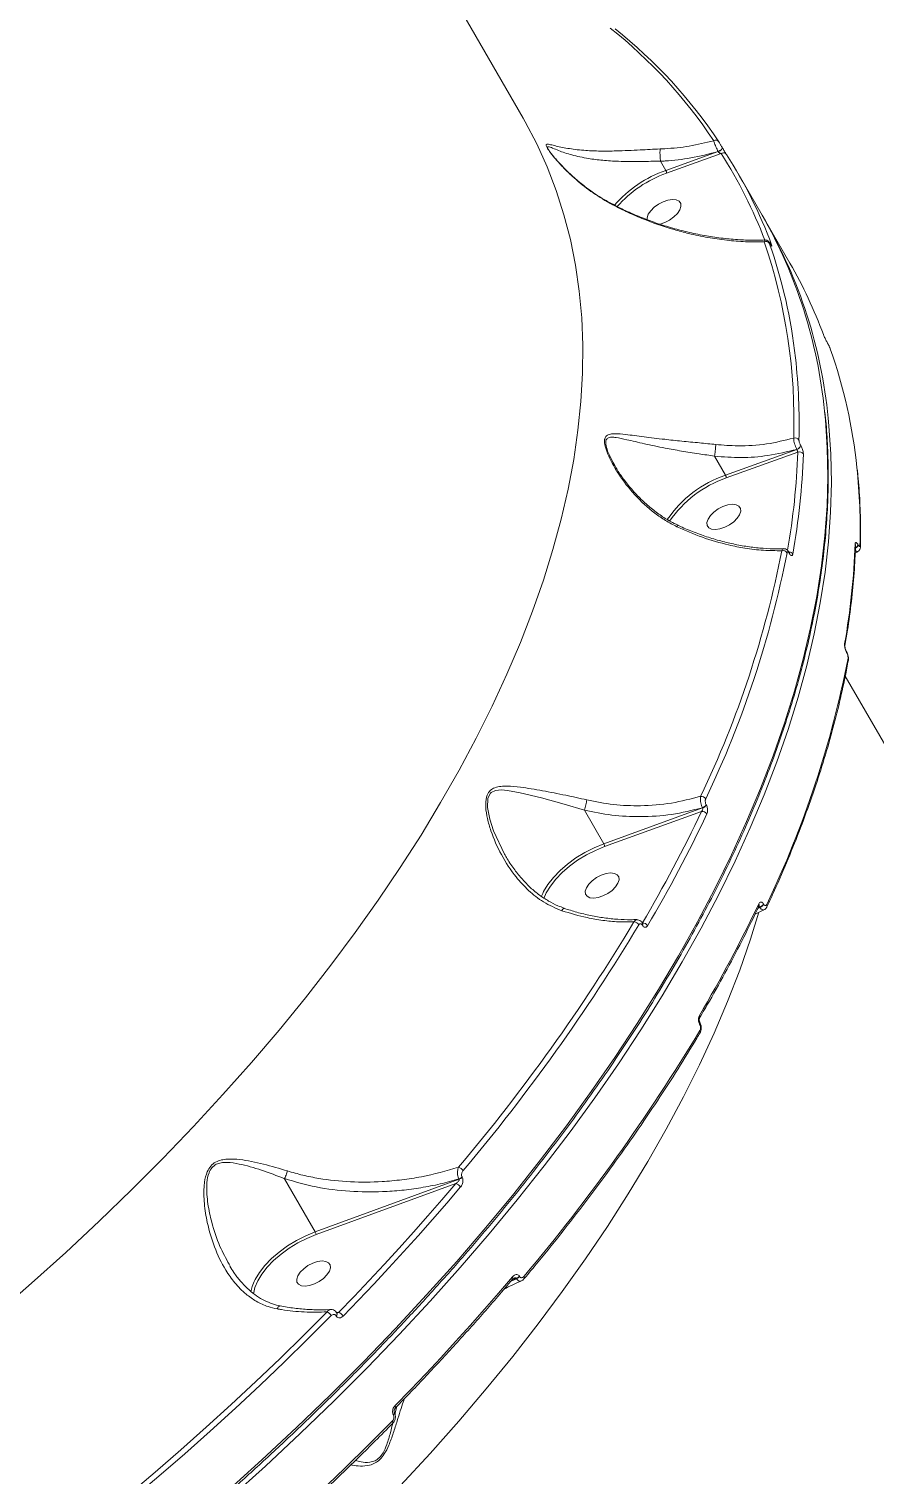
# Model space of a CAD drawing. Header units: millimetres. Extents: x 10684 to 26054, y -4768 to 6894.
# Drawn here: x 17601.4 to 17804.3, y -2260.4 to -1913.6 of the extents above; entities that cross this region are included whole.
import ezdxf

# ---------------------------------------------------------------- set-up
doc = ezdxf.new("R2010")
doc.units = ezdxf.units.MM
doc.layers.add('DIKOM_ОБЪЕКТ', color=7, linetype='Continuous')

msp = doc.modelspace()

# ---------------------------------------------------------------- linework, layer by layer
at = {"layer": 'DIKOM_ОБЪЕКТ', "color": 7, "linetype": 'Continuous', "lineweight": 15}
for p, q in [((17719.872, -1935.035), (17588.808, -1708.048)), ((17752.798, -1945.351), (17752.8, -1945.357)), ((17752.8, -1945.357), (17754.066, -1947.551)), ((17766.653, -1943.063), (17754.066, -1947.551)), ((17754.26, -1948.215), (17767.365, -1943.542)), ((17766.639, -1943.039), (17766.653, -1943.063)), ((17767.552, -1941.951), (17767.544, -1941.939)), ((17767.566, -1941.975), (17767.552, -1941.951)), ((17767.566, -1941.975), (17767.558, -1941.963)), ((17777.19, -1958.308), (17771.404, -1948.287)), ((17783.834, -1969.814), (17778.047, -1959.793)), ((17779.12, -1965.173), (17779.076, -1965.097)), ((17779.076, -1965.097), (17779.096, -1965.139)), ((17779.096, -1965.139), (17779.14, -1965.216)), ((17779.12, -1965.173), (17779.14, -1965.216)), ((17792.88, -1989.004), (17792.836, -1988.927)), ((17792.836, -1988.927), (17792.856, -1988.97)), ((17792.856, -1988.97), (17792.9, -1989.047)), ((17792.88, -1989.004), (17792.9, -1989.047)), ((17785.497, -2014.491), (17768.399, -2020.638)), ((17785.474, -2014.45), (17785.497, -2014.491)), ((17786.444, -2013.563), (17786.42, -2013.522)), ((17765.778, -2016.099), (17768.399, -2020.638)), ((17768.593, -2021.301), (17785.728, -2015.141)), ((17799.586, -2037.446), (17799.585, -2037.449)), ((17800.183, -2037.358), (17800.159, -2037.317)), ((17783.675, -2039.175), (17783.641, -2039.116)), ((17783.672, -2039.336), (17783.706, -2039.395)), ((17799.485, -2039.314), (17800.092, -2039.028)), ((17797.425, -2062.988), (17797.391, -2062.929)), ((17797.422, -2063.149), (17797.456, -2063.208)), ((17928.18, -2295.798), (17797.116, -2068.811)), ((17734.553, -2100.95), (17739.22, -2109.032)), ((17762.902, -2100.449), (17739.22, -2109.032)), ((17739.415, -2109.696), (17762.668, -2101.268)), ((17762.868, -2100.39), (17762.902, -2100.449)), ((17763.79, -2099.728), (17763.756, -2099.668)), ((17724.568, -2120.971), (17724.242, -2121.743)), ((17775.472, -2125.921), (17777.61, -2124.886)), ((17776.652, -2124.262), (17776.157, -2124.524)), ((17776.249, -2124.337), (17776.617, -2124.203)), ((17776.617, -2124.203), (17776.652, -2124.262)), ((17777.54, -2123.541), (17777.506, -2123.482)), ((17748.459, -2128.523), (17748.482, -2128.564)), ((17748.535, -2128.132), (17748.512, -2128.091)), ((17762.198, -2152.318), (17762.222, -2152.358)), ((17762.275, -2151.927), (17762.251, -2151.886)), ((17662.695, -2189.334), (17670.05, -2202.073)), ((17704.531, -2189.488), (17670.05, -2202.073)), ((17670.246, -2202.736), (17703.741, -2190.511)), ((17704.487, -2189.411), (17704.531, -2189.488)), ((17705.276, -2188.98), (17705.232, -2188.903)), ((17649.633, -2210.295), (17649.399, -2209.841)), ((17718.291, -2213.318), (17716.875, -2213.998)), ((17717.192, -2213.627), (17718.246, -2213.242)), ((17718.246, -2213.242), (17718.291, -2213.318)), ((17719.036, -2212.811), (17718.992, -2212.734)), ((17655.24, -2216.952), (17655.367, -2216.232)), ((17675.031, -2222.2), (17675.045, -2222.224)), ((17675.648, -2221.392), (17675.165, -2221.446)), ((17675.273, -2221.569), (17675.259, -2221.545)), ((17688.761, -2245.978), (17688.775, -2246.003)), ((17689.003, -2245.348), (17688.989, -2245.323)), ((17689.608, -2243.961), (17689.155, -2245.784))]:
    msp.add_line(p, q, dxfattribs=at)
at = {"layer": 'DIKOM_ОБЪЕКТ', "color": 7, "linetype": 'Continuous', "lineweight": 15, "flags": 128}
for points in [[(17719.872, -1935.035), (17720.373, -1935.913), (17723.168, -1941.227), (17725.651, -1946.714), (17727.822, -1952.367), (17729.677, -1958.182), (17731.215, -1964.153), (17732.435, -1970.275), (17733.336, -1976.542), (17733.916, -1982.948), (17734.176, -1989.486), (17734.114, -1996.152), (17733.731, -2002.939), (17733.028, -2009.84), (17732.005, -2016.85), (17730.662, -2023.961), (17729.002, -2031.167), (17727.025, -2038.461), (17724.735, -2045.837), (17722.131, -2053.287), (17719.218, -2060.806), (17715.998, -2068.384), (17712.474, -2076.017), (17708.649, -2083.696), (17704.526, -2091.414), (17700.11, -2099.165), (17695.404, -2106.94), (17690.414, -2114.734), (17685.143, -2122.538), (17679.597, -2130.345), (17673.78, -2138.148), (17667.699, -2145.94), (17661.358, -2153.713), (17654.764, -2161.461), (17647.923, -2169.176), (17640.841, -2176.85), (17633.525, -2184.478), (17625.981, -2192.051), (17618.217, -2199.562), (17610.239, -2207.006), (17602.056, -2214.373), (17593.675, -2221.659)], [(17766.639, -1943.039), (17766.857, -1942.944), (17767.065, -1942.821), (17767.251, -1942.676), (17767.404, -1942.518), (17767.515, -1942.356), (17767.577, -1942.199), (17767.587, -1942.057), (17767.552, -1941.951)], [(17766.653, -1943.063), (17766.871, -1942.969), (17767.079, -1942.845), (17767.265, -1942.7), (17767.418, -1942.542), (17767.529, -1942.38), (17767.591, -1942.224), (17767.601, -1942.082), (17767.566, -1941.975)], [(17749.616, -1959.379), (17749.615, -1958.903), (17749.884, -1958.088), (17750.459, -1957.23), (17751.294, -1956.399), (17752.321, -1955.662), (17753.457, -1955.079), (17754.609, -1954.697)], [(17754.609, -1954.697), (17755.685, -1954.547), (17756.597, -1954.641), (17757.271, -1954.971), (17757.653, -1955.511), (17757.712, -1956.218), (17757.443, -1957.033), (17756.868, -1957.89), (17756.033, -1958.721), (17755.006, -1959.458), (17753.871, -1960.041), (17752.719, -1960.424), (17752.595, -1960.452)], [(17792.14, -2005.258), (17792.347, -2007.343), (17792.799, -2014.109), (17792.932, -2021.005), (17792.745, -2028.025), (17792.239, -2035.164), (17791.414, -2042.414), (17790.27, -2049.771), (17788.809, -2057.227), (17787.032, -2064.777), (17784.941, -2072.414), (17782.536, -2080.132), (17779.821, -2087.925), (17776.797, -2095.785), (17773.467, -2103.706), (17769.834, -2111.681), (17765.901, -2119.704), (17761.67, -2127.768), (17757.147, -2135.867), (17752.334, -2143.993), (17747.236, -2152.139), (17741.856, -2160.298), (17736.2, -2168.465), (17730.273, -2176.631), (17724.078, -2184.791), (17717.622, -2192.936), (17710.91, -2201.061), (17703.947, -2209.158), (17696.739, -2217.221), (17689.293, -2225.243), (17681.614, -2233.217), (17673.71, -2241.136), (17665.587, -2248.993), (17657.251, -2256.783), (17648.71, -2264.498)], [(17649.567, -2265.983), (17658.108, -2258.268), (17666.444, -2250.478), (17674.567, -2242.62), (17682.472, -2234.701), (17690.15, -2226.727), (17697.596, -2218.706), (17704.804, -2210.643), (17711.767, -2202.546), (17718.479, -2194.421), (17724.935, -2186.275), (17731.13, -2178.116), (17737.058, -2169.949), (17742.714, -2161.783), (17748.093, -2153.623), (17753.191, -2145.477), (17758.004, -2137.351), (17762.528, -2129.253), (17766.758, -2121.189), (17770.691, -2113.166), (17774.324, -2105.19), (17777.654, -2097.269), (17780.678, -2089.409), (17783.393, -2081.617), (17785.798, -2073.899), (17787.889, -2066.262), (17789.667, -2058.712), (17791.127, -2051.255), (17792.271, -2043.899), (17793.096, -2036.648), (17793.602, -2029.51), (17793.789, -2022.49), (17793.656, -2015.594), (17793.204, -2008.827), (17793.018, -2006.939)], [(17768.941, -2027.784), (17770.017, -2027.634), (17770.929, -2027.728), (17771.603, -2028.058), (17771.985, -2028.598), (17772.045, -2029.304), (17771.775, -2030.119), (17771.2, -2030.977), (17770.365, -2031.808), (17769.339, -2032.545), (17768.203, -2033.128), (17767.051, -2033.511), (17765.975, -2033.661), (17765.063, -2033.567), (17764.388, -2033.236), (17764.006, -2032.696), (17763.947, -2031.99), (17764.216, -2031.175), (17764.792, -2030.317), (17765.626, -2029.486), (17766.653, -2028.749), (17767.789, -2028.166), (17768.941, -2027.784)], [(17715.425, -2111.522), (17712.794, -2105.908), (17711.888, -2103.129), (17711.355, -2100.319), (17711.429, -2098.156), (17711.547, -2097.752), (17712.05, -2096.909), (17712.248, -2096.725), (17713.275, -2096.238), (17714.672, -2096.099), (17716.164, -2096.223), (17719.165, -2096.782), (17724.253, -2098.047), (17729.73, -2099.56), (17734.552, -2100.948), (17734.553, -2100.948), (17734.553, -2100.948)], [(17739.22, -2109.032), (17736.942, -2109.971), (17734.703, -2111.113), (17732.554, -2112.431), (17730.548, -2113.896), (17728.729, -2115.472), (17727.142, -2117.123), (17725.822, -2118.81), (17724.802, -2120.494), (17724.568, -2120.971)], [(17724.854, -2122.125), (17725.434, -2120.81), (17726.424, -2119.177), (17727.703, -2117.541), (17729.243, -2115.94), (17731.006, -2114.412), (17732.952, -2112.992), (17735.034, -2111.713), (17737.206, -2110.606), (17739.415, -2109.696)], [(17739.762, -2116.178), (17740.838, -2116.028), (17741.75, -2116.122), (17742.425, -2116.453), (17742.807, -2116.993), (17742.866, -2117.699), (17742.597, -2118.514), (17742.021, -2119.372), (17741.187, -2120.203), (17740.16, -2120.94), (17739.024, -2121.523), (17737.872, -2121.905), (17736.796, -2122.055), (17735.884, -2121.961), (17735.21, -2121.631), (17734.828, -2121.091), (17734.769, -2120.385), (17735.038, -2119.569), (17735.613, -2118.712), (17736.448, -2117.881), (17737.475, -2117.144), (17738.61, -2116.561), (17739.762, -2116.178)], [(17690.517, -2262.884), (17697.599, -2255.21), (17704.441, -2247.495), (17711.035, -2239.747), (17717.375, -2231.974), (17723.457, -2224.182), (17729.273, -2216.379), (17734.82, -2208.571), (17740.091, -2200.767), (17745.081, -2192.974), (17749.787, -2185.198), (17754.203, -2177.448), (17758.325, -2169.729), (17762.15, -2162.05), (17765.675, -2154.418), (17768.895, -2146.839), (17771.808, -2139.321), (17774.411, -2131.871), (17776.416, -2125.47)], [(17703.741, -2190.511), (17700.425, -2194.401), (17697.051, -2198.285), (17693.622, -2202.16), (17690.136, -2206.027), (17686.595, -2209.884), (17682.999, -2213.731), (17679.35, -2217.568), (17675.648, -2221.392)], [(17676.717, -2222.287), (17680.428, -2218.453), (17684.086, -2214.608), (17687.69, -2210.751), (17691.24, -2206.885), (17694.734, -2203.009), (17698.172, -2199.124), (17701.553, -2195.232), (17704.877, -2191.332)], [(17655.367, -2216.232), (17655.588, -2215.441), (17656.265, -2213.849), (17657.255, -2212.216), (17658.534, -2210.58), (17660.074, -2208.979), (17661.837, -2207.451), (17663.783, -2206.031), (17665.866, -2204.753), (17668.037, -2203.645), (17670.246, -2202.736)], [(17670.05, -2202.073), (17667.772, -2203.011), (17665.532, -2204.153), (17663.384, -2205.472), (17661.378, -2206.936), (17659.559, -2208.512), (17657.972, -2210.163), (17656.652, -2211.85), (17655.632, -2213.534), (17655.397, -2214.012)], [(17670.592, -2209.219), (17671.668, -2209.068), (17672.58, -2209.162), (17673.254, -2209.493), (17673.637, -2210.033), (17673.696, -2210.739), (17673.427, -2211.554), (17672.851, -2212.412), (17672.017, -2213.243), (17670.99, -2213.98), (17669.854, -2214.563), (17668.702, -2214.946), (17667.626, -2215.096), (17666.714, -2215.002), (17666.04, -2214.671), (17665.657, -2214.131), (17665.599, -2213.425), (17665.867, -2212.61), (17666.443, -2211.752), (17667.277, -2210.921), (17668.304, -2210.184), (17669.44, -2209.601), (17670.592, -2209.219)], [(17655.397, -2214.012), (17654.934, -2215.176), (17654.617, -2216.446)], [(17717.307, -2212.859), (17713.983, -2216.758), (17710.601, -2220.651), (17707.163, -2224.536), (17703.669, -2228.412), (17700.12, -2232.279), (17696.516, -2236.135), (17692.858, -2239.98), (17689.147, -2243.814)], [(17672.866, -2221.272), (17667.293, -2226.863), (17661.61, -2232.424), (17655.819, -2237.953), (17649.923, -2243.447), (17643.924, -2248.904), (17637.825, -2254.321), (17631.629, -2259.698), (17625.337, -2265.03)], [(17626.249, -2266.012), (17632.555, -2260.668), (17638.765, -2255.28), (17644.878, -2249.85), (17650.89, -2244.381), (17656.799, -2238.875), (17662.603, -2233.334), (17668.298, -2227.761), (17673.884, -2222.157)], [(17688.508, -2247.485), (17682.824, -2253.186), (17677.026, -2258.856), (17671.116, -2264.492), (17665.097, -2270.093), (17658.971, -2275.654), (17652.742, -2281.175), (17646.412, -2286.652), (17639.983, -2292.084)], [(17688.584, -2248.03), (17688.594, -2248.019), (17688.63, -2247.948), (17688.639, -2247.856), (17688.621, -2247.745), (17688.577, -2247.62), (17688.508, -2247.485)]]:
    msp.add_lwpolyline(points, dxfattribs=at)
at = {"layer": 'DIKOM_ОБЪЕКТ', "color": 7, "linetype": 'Continuous', "lineweight": 15}
for centre, radius, start, end in [((17667.462, -2005.697), 117.831, 33.6318, 51.5366), ((17668.473, -2006.101), 118.084, 33.63141, 51.53741), ((17766.042, -1941.211), 0.907, 34.22363, 121.36562), ((17767.894, -1944.299), 0.923, 34.65846, 124.96153), ((17673.254, -2003.962), 111.837, 20.76048, 32.70075), ((17674.273, -2004.363), 112.155, 20.31794, 32.69952), ((17763.779, -1975.091), 29.203, 109.42565, 138.95558), ((17764.03, -1975.447), 28.932, 109.73807, 138.34569), ((17674.437, -2016.882), 118.275, 5.63983, 29.685), ((17675.671, -2018.262), 117.892, 5.51118, 30.14812), ((17778.088, -1965.565), 0.979, 34.52764, 116.91147), ((17654.24, -2007.364), 130.574, 358.06412, 19.07467), ((17662.631, -2005.99), 123.274, 6.27404, 19.41638), ((17778.748, -1965.84), 0.817, 30.87565, 68.03556), ((17686.332, -2026.057), 112.56, 20.33196, 29.97833), ((17676.642, -2031.47), 123.903, 5.84857, 19.3886), ((17642.859, -2008.436), 143.195, 358.49493, 6.38217), ((17785.095, -2012.816), 1.1, 34.22297, 108.86502), ((17785.131, -2013.154), 1.341, 284.79774, 344.07307), ((17785.156, -2013.196), 1.339, 284.77535, 344.10252), ((17613.286, -2008.989), 172.552, 350.10817, 357.95671), ((17614.026, -2009.364), 173.144, 349.95969, 357.95441), ((17786.144, -2016.17), 1.11, 34.36984, 112.00788), ((17777.358, -2046.864), 27.714, 108.86001, 145.78533), ((17777.246, -2046.672), 26.805, 108.83413, 146.06752), ((17658.301, -2033.725), 142.379, 358.47099, 5.99928), ((17541.596, -1992.096), 244.771, 334.45264, 349.01153), ((17782.168, -2039.882), 1.166, 33.75675, 104.33855), ((17626.435, -2030.89), 173.166, 349.96076, 357.95447), ((17798.891, -2037.424), 0.695, 358.4079, 30.55927), ((17799.083, -2037.112), 1.127, 294.49508, 347.42933), ((17799.07, -2037.076), 1.116, 295.61515, 347.52834), ((17800.028, -2037.878), 0.697, 358.82746, 30.49886), ((17542.321, -1992.474), 245.315, 334.45277, 349.01149), ((17783.363, -2039.267), 0.316, 347.45275, 27.76139), ((17783.401, -2039.326), 0.313, 347.25628, 29.34804), ((17783.587, -2040.152), 1.109, 32.86466, 84.4359), ((17796.391, -2061.42), 0.655, 349.4302, 31.60445), ((17797.114, -2063.08), 0.315, 347.42016, 28.81404), ((17797.149, -2063.139), 0.315, 347.34309, 28.60345), ((17556.945, -2017.801), 245.315, 334.45277, 349.01149), ((17797.193, -2064.907), 0.666, 350.14671, 31.29349), ((17762.53, -2098.982), 1.33, 32.49693, 94.04974), ((17453.167, -1954.071), 342.721, 329.5024, 334.56452), ((17762.825, -2102.585), 1.326, 32.31258, 96.76903), ((17762.362, -2098.859), 1.612, 288.28491, 329.87155), ((17762.396, -2098.918), 1.613, 288.29092, 329.86553), ((17453.722, -1954.334), 343.522, 329.50188, 334.56427), ((17738.015, -2109.746), 1.4, 2.06655, 30.65456), ((17466.163, -1975.87), 343.508, 329.50218, 334.56476), ((17775.872, -2123.737), 0.603, 337.70971, 33.56961), ((17776.112, -2122.672), 1.612, 288.28491, 329.87155), ((17776.145, -2122.731), 1.613, 288.31095, 329.86056), ((17777.775, -2123.928), 0.602, 337.80068, 33.65909), ((17357.469, -1894.134), 453.753, 319.86876, 329.00964), ((17357.794, -1894.3), 454.75, 319.86869, 329.0097), ((17746.41, -2129.204), 1.436, 31.80132, 88.38652), ((17748.121, -2128.262), 0.426, 322.32843, 23.70182), ((17748.513, -2129.415), 1.413, 31.60731, 91.6124), ((17748.147, -2128.304), 0.424, 322.22698, 24.6222), ((17761.681, -2150.531), 0.57, 334.25596, 35.29289), ((17761.862, -2152.058), 0.425, 322.29462, 24.55812), ((17761.879, -2152.097), 0.431, 322.6002, 22.59163), ((17372.419, -1919.627), 454.75, 319.86869, 329.0097), ((17761.787, -2154.104), 0.572, 334.34676, 35.14722), ((17703.974, -2188.297), 1.753, 30.61357, 76.08625), ((17703.386, -2192.198), 1.725, 30.1692, 78.12214), ((17703.872, -2187.707), 1.811, 289.83699, 318.67306), ((17703.918, -2187.787), 1.808, 289.80685, 318.7032), ((17668.83, -2202.795), 1.417, 2.39048, 30.62385), ((17716.903, -2213.185), 0.52, 332.48504, 38.90988), ((17717.632, -2211.538), 1.811, 289.83699, 318.67306), ((17717.677, -2211.616), 1.81, 289.82958, 318.69299), ((17719.692, -2213.059), 0.528, 332.89771, 38.28273), ((17672.081, -2223.202), 2.084, 30.08479, 67.85018), ((17674.686, -2221.712), 0.597, 305.28108, 16.08852), ((17674.706, -2221.741), 0.591, 305.06068, 17.37584), ((17674.978, -2223.28), 2.003, 29.71531, 70.44774), ((17688.419, -2245.493), 0.594, 305.16857, 16.86856), ((17688.431, -2245.515), 0.597, 305.27479, 16.22794), ((17688.759, -2244.145), 0.51, 335.06915, 40.53594)]:
    msp.add_arc(centre, radius, start, end, dxfattribs=at)
for points, knots in [([(17752.722, -1942.418), (17751.114, -1942.497), (17748.503, -1942.625), (17744.995, -1942.807), (17741.753, -1942.926), (17738.3, -1942.955), (17734.467, -1942.797), (17730.834, -1942.382), (17728.132, -1941.804), (17726.401, -1941.366), (17725.568, -1941.217), (17725.331, -1941.47), (17725.534, -1942.034), (17726.211, -1943.073), (17727.501, -1944.706), (17729.346, -1946.752), (17732.048, -1949.386), (17735.548, -1952.328), (17738.549, -1954.164), (17740.063, -1955.091)], [0, 0, 0, 0, 0.0742569, 0.1205043, 0.167817, 0.2375779, 0.3094444, 0.4056688, 0.5047034, 0.5602493, 0.6168527, 0.6484769, 0.6753878, 0.7024589, 0.7386852, 0.7871104, 0.836818, 0.9176535, 1, 1, 1, 1]), ([(17725.941, -1942.535), (17725.927, -1942.512), (17725.728, -1942.21), (17725.712, -1941.968), (17725.986, -1941.847), (17726.898, -1942.197), (17728.722, -1942.971), (17731.462, -1943.878), (17735.087, -1944.692), (17738.881, -1945.167), (17742.234, -1945.384), (17745.397, -1945.444), (17748.744, -1945.442), (17751.278, -1945.351), (17752.797, -1945.351), (17752.798, -1945.351)], [0, 0, 0, 0, 0.0029513, 0.0395963, 0.0840739, 0.1662775, 0.248936, 0.3955492, 0.5420611, 0.6481803, 0.7541408, 0.8232877, 0.8923837, 0.9999662, 1, 1, 1, 1]), ([(17765.569, -1940.436), (17763.624, -1940.914), (17759.808, -1941.851), (17755.439, -1942.304), (17753.096, -1942.403), (17752.722, -1942.418)], [0, 0, 0, 0, 0.46652823, 0.91500078, 1, 1, 1, 1]), ([(17765.569, -1940.436), (17765.6, -1940.549), (17765.665, -1940.794), (17765.854, -1941.323), (17766.098, -1941.919), (17766.371, -1942.521), (17766.549, -1942.865), (17766.639, -1943.039)], [0, 0, 0, 0, 0.1848092, 0.3988112, 0.6012678, 0.799009, 1, 1, 1, 1]), ([(17767.544, -1941.939), (17767.495, -1941.853), (17767.395, -1941.682), (17767.222, -1941.391), (17767.05, -1941.108), (17766.897, -1940.863), (17766.825, -1940.752), (17766.792, -1940.7)], [0, 0, 0, 0, 0.1951789, 0.3901581, 0.5932632, 0.8111668, 1, 1, 1, 1]), ([(17727.689, -1944.825), (17727.513, -1944.621), (17727.081, -1944.119), (17726.552, -1943.437), (17726.125, -1942.842), (17725.995, -1942.626), (17725.94, -1942.536)], [0, 0, 0, 0, 0.2229023, 0.5476531, 0.8104463, 1, 1, 1, 1]), ([(17740.127, -1954.989), (17739.689, -1954.754), (17738.294, -1954.006), (17736.046, -1952.48), (17733.365, -1950.428), (17731.074, -1948.393), (17729.308, -1946.628), (17728.265, -1945.509), (17727.803, -1944.96), (17727.689, -1944.825)], [0, 0, 0, 0, 0.0907083, 0.2889155, 0.4957598, 0.710719, 0.8529406, 0.9639963, 1, 1, 1, 1]), ([(17752.722, -1942.418), (17752.721, -1942.433), (17752.708, -1942.553), (17752.69, -1942.865), (17752.687, -1943.449), (17752.706, -1944.117), (17752.744, -1944.789), (17752.78, -1945.167), (17752.798, -1945.351)], [0, 0, 0, 0, 0.02594909, 0.22028461, 0.41788489, 0.61548652, 0.8130759, 1, 1, 1, 1]), ([(17752.8, -1945.357), (17753.186, -1945.338), (17755.628, -1945.215), (17760.343, -1944.687), (17764.465, -1943.608), (17766.639, -1943.039)], [0, 0, 0, 0, 0.0814777, 0.5156613, 1, 1, 1, 1]), ([(17766.653, -1943.063), (17766.674, -1943.096), (17766.701, -1943.137), (17766.777, -1943.22), (17766.884, -1943.315), (17767.047, -1943.421), (17767.214, -1943.501), (17767.316, -1943.529), (17767.365, -1943.542)], [0, 0, 0, 0, 0.1271725, 0.1625911, 0.3403428, 0.5453694, 0.7831431, 1, 1, 1, 1]), ([(17768.653, -1943.774), (17768.605, -1943.698), (17768.502, -1943.537), (17768.283, -1943.18), (17768.033, -1942.768), (17767.778, -1942.341), (17767.632, -1942.089), (17767.558, -1941.963)], [0, 0, 0, 0, 0.18901996, 0.40451674, 0.6068273, 0.80334337, 1, 1, 1, 1]), ([(17754.26, -1948.215), (17754.26, -1948.207), (17754.261, -1948.184), (17754.259, -1948.12), (17754.242, -1948.006), (17754.198, -1947.847), (17754.138, -1947.686), (17754.09, -1947.596), (17754.066, -1947.551)], [0, 0, 0, 0, 0.05364922, 0.14131383, 0.35598481, 0.57063224, 0.78532876, 1, 1, 1, 1]), ([(17740.12, -1955.003), (17740.115, -1955.008), (17740.109, -1955.014), (17740.074, -1955.072), (17740.063, -1955.091)], [0, 0, 0, 0, 0.6620599, 1, 1, 1, 1]), ([(17740.063, -1955.091), (17740.36, -1955.256), (17741.854, -1956.086), (17744.601, -1957.469), (17749.638, -1959.679), (17754.663, -1961.414), (17759.946, -1962.814), (17764.163, -1963.694), (17768.732, -1964.349), (17773.256, -1964.721), (17776.182, -1964.702), (17777.645, -1964.692)], [0, 0, 0, 0, 0.0242934, 0.1222483, 0.2202162, 0.4215117, 0.5118861, 0.6322327, 0.7525898, 0.8762947, 1, 1, 1, 1]), ([(17777.929, -1964.245), (17777.288, -1964.275), (17775.427, -1964.361), (17772.212, -1964.253), (17768.311, -1963.938), (17764.312, -1963.381), (17760.276, -1962.599), (17756.256, -1961.595), (17752.32, -1960.388), (17748.504, -1958.998), (17744.851, -1957.429), (17742.061, -1956.093), (17740.534, -1955.22), (17740.128, -1954.988)], [0, 0, 0, 0, 0.0547441, 0.1589502, 0.2637591, 0.3690411, 0.474839, 0.5785721, 0.6800854, 0.7787645, 0.874293, 0.9666131, 1, 1, 1, 1]), ([(17777.932, -1964.282), (17777.882, -1964.285), (17777.756, -1964.295), (17777.678, -1964.498), (17777.649, -1964.666), (17777.645, -1964.692)], [0, 0, 0, 0, 0.3561502, 0.896887, 1, 1, 1, 1]), ([(17779.076, -1965.1), (17779.023, -1965.01), (17778.904, -1964.811), (17778.768, -1964.618), (17778.526, -1964.409), (17778.254, -1964.277), (17778.05, -1964.264), (17777.94, -1964.257)], [0, 0, 0, 0, 0.21580788, 0.47528904, 0.64344353, 0.80791451, 1, 1, 1, 1]), ([(17778.894, -1965.01), (17778.871, -1964.938), (17778.83, -1964.811), (17778.854, -1964.785), (17778.922, -1964.86), (17779.011, -1964.996), (17779.076, -1965.106), (17779.096, -1965.139)], [0, 0, 0, 0, 0.3025209, 0.5346447, 0.7255178, 0.917101, 1, 1, 1, 1]), ([(17779.323, -1965.498), (17779.322, -1965.497), (17779.319, -1965.493), (17779.27, -1965.422), (17779.2, -1965.312), (17779.136, -1965.2), (17779.112, -1965.156)], [0, 0, 0, 0, 0.1632717, 0.4384916, 0.7815293, 1, 1, 1, 1]), ([(17779.14, -1965.216), (17779.169, -1965.266), (17779.271, -1965.44), (17779.41, -1965.652), (17779.518, -1965.768), (17779.551, -1965.723), (17779.486, -1965.527), (17779.45, -1965.42)], [0, 0, 0, 0, 0.0795757, 0.2756542, 0.4706875, 0.7105367, 1, 1, 1, 1]), ([(17791.88, -1986.947), (17791.886, -1986.964), (17791.933, -1987.09), (17792.047, -1987.364), (17792.246, -1987.798), (17792.451, -1988.219), (17792.66, -1988.624), (17792.791, -1988.855), (17792.856, -1988.97)], [0, 0, 0, 0, 0.0391894, 0.2871915, 0.4951722, 0.6709742, 0.8352913, 1, 1, 1, 1]), ([(17792.9, -1989.047), (17792.942, -1989.122), (17793.026, -1989.271), (17793.161, -1989.532), (17793.291, -1989.799), (17793.414, -1990.072), (17793.485, -1990.245), (17793.514, -1990.326), (17793.518, -1990.338)], [0, 0, 0, 0, 0.1672744, 0.3344188, 0.5091253, 0.713073, 0.9577458, 1, 1, 1, 1]), ([(17522.713, -2355.59), (17524.459, -2354.574), (17529.524, -2351.627), (17537.841, -2346.642), (17547.628, -2340.596), (17557.313, -2334.419), (17566.891, -2328.118), (17576.353, -2321.696), (17585.693, -2315.16), (17594.903, -2308.513), (17603.977, -2301.76), (17612.909, -2294.908), (17621.69, -2287.96), (17630.315, -2280.923), (17638.777, -2273.801), (17647.07, -2266.599), (17655.187, -2259.324), (17663.122, -2251.98), (17670.871, -2244.573), (17678.425, -2237.109), (17685.781, -2229.593), (17692.932, -2222.031), (17699.873, -2214.428), (17706.599, -2206.791), (17713.104, -2199.124), (17719.385, -2191.434), (17725.435, -2183.726), (17731.251, -2176.007), (17736.828, -2168.281), (17742.161, -2160.555), (17747.248, -2152.834), (17752.084, -2145.125), (17756.665, -2137.432), (17760.988, -2129.762), (17765.049, -2122.121), (17768.846, -2114.514), (17772.375, -2106.946), (17775.634, -2099.424), (17778.62, -2091.954), (17781.332, -2084.54), (17783.766, -2077.189), (17785.921, -2069.905), (17787.795, -2062.696), (17789.387, -2055.565), (17790.695, -2048.518), (17791.719, -2041.562), (17792.458, -2034.7), (17792.909, -2027.94), (17793.079, -2021.283), (17792.946, -2014.744), (17792.655, -2009.498), (17792.305, -2006.479), (17792.198, -2005.556)], [0, 0, 0, 0, 0.0107469, 0.0311651, 0.0515833, 0.0720019, 0.0924205, 0.1128394, 0.133258, 0.153677, 0.1740962, 0.1945158, 0.214935, 0.2353549, 0.2557751, 0.2761957, 0.2966164, 0.3170375, 0.3374589, 0.3578811, 0.3783036, 0.3987262, 0.4191497, 0.4395736, 0.4599979, 0.4804232, 0.5008485, 0.5212747, 0.5417015, 0.5621288, 0.5825567, 0.6029853, 0.6234144, 0.6438439, 0.6642743, 0.6847044, 0.705135, 0.7255658, 0.7459965, 0.7664267, 0.7868566, 0.8072852, 0.8277128, 0.8481384, 0.8685624, 0.8889834, 0.9094014, 0.9298157, 0.9502254, 0.9706304, 0.9910302, 1, 1, 1, 1]), ([(17766.068, -2013.3), (17764.769, -2013.165), (17761.98, -2012.877), (17757.837, -2012.481), (17753.305, -2012.003), (17748.717, -2011.444), (17744.798, -2010.911), (17742.235, -2010.671), (17740.746, -2010.77), (17739.873, -2011.094), (17739.501, -2011.665), (17739.362, -2012.369), (17739.409, -2013.374), (17740.023, -2015.348), (17741.186, -2017.789), (17743.295, -2021.295), (17746.565, -2025.499), (17750.488, -2029.12), (17753.981, -2031.564), (17755.828, -2032.521), (17756.756, -2033.001)], [0, 0, 0, 0, 0.0590575, 0.1267742, 0.1965302, 0.2899987, 0.3861957, 0.4527725, 0.4864325, 0.5209077, 0.5489156, 0.5542508, 0.5800486, 0.615212, 0.6617349, 0.7094944, 0.8061414, 0.9056051, 0.9525553, 1, 1, 1, 1]), ([(17741.411, -2017.548), (17741.025, -2016.809), (17740.318, -2015.455), (17739.718, -2013.662), (17739.654, -2012.723), (17739.787, -2012.106), (17740.166, -2011.65), (17741.028, -2011.487), (17742.52, -2011.637), (17745.051, -2012.196), (17748.904, -2013.116), (17753.368, -2014.079), (17757.798, -2014.862), (17761.796, -2015.511), (17764.529, -2015.885), (17765.776, -2016.093), (17765.777, -2016.093)], [0, 0, 0, 0, 0.0613897, 0.1124101, 0.1486766, 0.156163, 0.1960003, 0.2466636, 0.2976952, 0.4001204, 0.5479359, 0.6956561, 0.8025571, 0.9093007, 0.999948, 1, 1, 1, 1]), ([(17766.068, -2013.3), (17766.067, -2013.323), (17766.06, -2013.415), (17766.04, -2013.679), (17765.995, -2014.166), (17765.927, -2014.829), (17765.85, -2015.512), (17765.801, -2015.899), (17765.777, -2016.093)], [0, 0, 0, 0, 0.0381398, 0.1492459, 0.3619103, 0.5745945, 0.787306, 1, 1, 1, 1]), ([(17765.778, -2016.099), (17767.891, -2016.255), (17772.169, -2016.57), (17778.853, -2016.07), (17783.192, -2015.008), (17785.474, -2014.45)], [0, 0, 0, 0, 0.3165746, 0.6406738, 1, 1, 1, 1]), ([(17784.74, -2011.775), (17782.597, -2012.293), (17778.254, -2013.344), (17771.902, -2013.76), (17767.829, -2013.439), (17766.068, -2013.3)], [0, 0, 0, 0, 0.3558627, 0.7214853, 1, 1, 1, 1]), ([(17784.74, -2011.775), (17784.742, -2011.922), (17784.746, -2012.216), (17784.864, -2012.824), (17785.051, -2013.47), (17785.267, -2014.036), (17785.415, -2014.332), (17785.474, -2014.45)], [0, 0, 0, 0, 0.2142304, 0.4283243, 0.6427148, 0.8575911, 1, 1, 1, 1]), ([(17785.497, -2014.491), (17785.513, -2014.52), (17785.553, -2014.592), (17785.615, -2014.73), (17785.674, -2014.887), (17785.716, -2015.035), (17785.724, -2015.106), (17785.728, -2015.141)], [0, 0, 0, 0, 0.14072518, 0.35524721, 0.56986061, 0.78488042, 1, 1, 1, 1]), ([(17786.42, -2013.522), (17786.388, -2013.464), (17786.308, -2013.317), (17786.189, -2013.038), (17786.083, -2012.718), (17786.014, -2012.416), (17786.008, -2012.27), (17786.004, -2012.197)], [0, 0, 0, 0, 0.1422844, 0.35714493, 0.57155422, 0.78567677, 1, 1, 1, 1]), ([(17787.06, -2015.544), (17787.056, -2015.434), (17787.049, -2015.214), (17786.945, -2014.762), (17786.788, -2014.283), (17786.61, -2013.866), (17786.491, -2013.649), (17786.444, -2013.563)], [0, 0, 0, 0, 0.2150182, 0.4299462, 0.6447298, 0.8592062, 1, 1, 1, 1]), ([(17741.84, -2018.319), (17741.752, -2018.185), (17741.587, -2017.933), (17741.467, -2017.67), (17741.411, -2017.548)], [0, 0, 0, 0, 0.53331485, 1, 1, 1, 1]), ([(17757.037, -2032.651), (17756.418, -2032.356), (17754.92, -2031.642), (17752.658, -2030.194), (17750.214, -2028.342), (17747.841, -2026.167), (17745.646, -2023.791), (17743.728, -2021.324), (17742.34, -2019.251), (17741.65, -2017.992), (17741.416, -2017.565)], [0, 0, 0, 0, 0.0920483, 0.222946, 0.3612667, 0.5062052, 0.6582868, 0.7989458, 0.9318473, 1, 1, 1, 1]), ([(17765.777, -2016.093), (17765.777, -2016.094), (17765.776, -2016.096), (17765.777, -2016.098), (17765.778, -2016.099)], [0, 0, 0, 0, 0.6047086, 1, 1, 1, 1]), ([(17768.593, -2021.301), (17768.593, -2021.29), (17768.594, -2021.268), (17768.591, -2021.202), (17768.574, -2021.093), (17768.531, -2020.934), (17768.47, -2020.773), (17768.422, -2020.683), (17768.399, -2020.638)], [0, 0, 0, 0, 0.07004165, 0.14131771, 0.35597196, 0.57064894, 0.78540918, 1, 1, 1, 1]), ([(17800.725, -2037.892), (17800.746, -2036.726), (17800.805, -2033.349), (17800.67, -2027.85), (17800.386, -2022.767), (17800.049, -2019.906), (17799.96, -2019.141)], [0, 0, 0, 0, 0.1823129, 0.5281215, 0.8738584, 1, 1, 1, 1]), ([(17757.022, -2032.688), (17756.999, -2032.693), (17756.961, -2032.701), (17756.851, -2032.851), (17756.781, -2032.963), (17756.756, -2033.001)], [0, 0, 0, 0, 0.4691102, 0.8172141, 1, 1, 1, 1]), ([(17756.756, -2033.001), (17758.778, -2033.889), (17762.873, -2035.686), (17768.377, -2037.265), (17773.281, -2038.234), (17777.57, -2038.748), (17780.437, -2038.751), (17781.88, -2038.752)], [0, 0, 0, 0, 0.2398764, 0.4858772, 0.6394227, 0.8185493, 1, 1, 1, 1]), ([(17782.366, -2038.256), (17781.813, -2038.28), (17780.223, -2038.35), (17777.466, -2038.215), (17774.13, -2037.866), (17770.723, -2037.276), (17767.295, -2036.464), (17763.872, -2035.442), (17760.492, -2034.191), (17758.202, -2033.262), (17757.071, -2032.696), (17757.028, -2032.675)], [0, 0, 0, 0, 0.07060201, 0.20322553, 0.33613371, 0.46931473, 0.60217922, 0.73346363, 0.86441089, 0.99483837, 1, 1, 1, 1]), ([(17782.37, -2038.287), (17782.273, -2038.31), (17782.076, -2038.355), (17781.946, -2038.618), (17781.88, -2038.752)], [0, 0, 0, 0, 0.4884884, 1, 1, 1, 1]), ([(17783.634, -2039.124), (17783.516, -2038.941), (17783.301, -2038.606), (17782.834, -2038.313), (17782.511, -2038.294), (17782.377, -2038.286)], [0, 0, 0, 0, 0.416523, 0.7586631, 1, 1, 1, 1]), ([(17783.138, -2039.234), (17783.156, -2039.169), (17783.193, -2039.039), (17783.306, -2038.98), (17783.445, -2039.037), (17783.573, -2039.175), (17783.646, -2039.294), (17783.672, -2039.336)], [0, 0, 0, 0, 0.2289197, 0.4579319, 0.6785562, 0.8883124, 1, 1, 1, 1]), ([(17797.037, -2061.532), (17797.244, -2060.302), (17797.845, -2056.736), (17798.619, -2050.907), (17799.284, -2044.097), (17799.486, -2039.653), (17799.586, -2037.444)], [0, 0, 0, 0, 0.1498885, 0.4344464, 0.718976, 1, 1, 1, 1]), ([(17800.159, -2037.317), (17800.112, -2037.239), (17799.992, -2037.043), (17799.809, -2036.833), (17799.64, -2036.747), (17799.521, -2036.815), (17799.5, -2036.985), (17799.49, -2037.071)], [0, 0, 0, 0, 0.1407373, 0.3553181, 0.5699559, 0.78497, 1, 1, 1, 1]), ([(17799.52, -2038.662), (17799.594, -2038.744), (17799.767, -2038.937), (17799.955, -2039.027), (17800.03, -2038.965), (17800.052, -2038.946)], [0, 0, 0, 0, 0.3407459, 0.8036991, 1, 1, 1, 1]), ([(17800.046, -2038.958), (17800.132, -2038.921), (17800.329, -2038.837), (17800.538, -2038.585), (17800.672, -2038.292), (17800.723, -2038.061), (17800.719, -2037.929), (17800.718, -2037.892)], [0, 0, 0, 0, 0.1989548, 0.4515649, 0.6805612, 0.9106821, 1, 1, 1, 1]), ([(17800.629, -2037.525), (17800.622, -2037.581), (17800.61, -2037.694), (17800.531, -2037.74), (17800.419, -2037.682), (17800.296, -2037.542), (17800.215, -2037.41), (17800.183, -2037.358)], [0, 0, 0, 0, 0.214338, 0.4283864, 0.6428441, 0.8577865, 1, 1, 1, 1]), ([(17783.772, -2039.319), (17783.774, -2039.32), (17783.779, -2039.326), (17783.748, -2039.289), (17783.71, -2039.238), (17783.68, -2039.182), (17783.675, -2039.173)], [0, 0, 0, 0, 0.1201705, 0.4681938, 0.9121144, 1, 1, 1, 1]), ([(17783.706, -2039.395), (17783.744, -2039.457), (17783.856, -2039.639), (17784.052, -2039.849), (17784.265, -2039.935), (17784.437, -2039.846), (17784.492, -2039.648), (17784.519, -2039.55)], [0, 0, 0, 0, 0.1083498, 0.3204332, 0.543103, 0.7715861, 1, 1, 1, 1]), ([(17796.949, -2061.077), (17796.938, -2061.169), (17796.915, -2061.377), (17796.954, -2061.799), (17797.058, -2062.279), (17797.217, -2062.756), (17797.354, -2063.018), (17797.422, -2063.149)], [0, 0, 0, 0, 0.1742504, 0.3896286, 0.5958243, 0.7979146, 1, 1, 1, 1]), ([(17797.391, -2062.929), (17797.39, -2062.927), (17797.363, -2062.885), (17797.289, -2062.735), (17797.19, -2062.487), (17797.099, -2062.18), (17797.044, -2061.883), (17797.027, -2061.666), (17797.033, -2061.55), (17797.035, -2061.543), (17797.035, -2061.54)], [0, 0, 0, 0, 0.0057649, 0.1375771, 0.2861357, 0.4586202, 0.6451615, 0.8051192, 0.935599, 1, 1, 1, 1]), ([(17797.84, -2065.019), (17797.857, -2064.919), (17797.91, -2064.604), (17797.835, -2064.066), (17797.669, -2063.445), (17797.491, -2063.145), (17797.413, -2063.013)], [0, 0, 0, 0, 0.1560209, 0.4961518, 0.7765343, 1, 1, 1, 1]), ([(17797.456, -2063.208), (17797.501, -2063.294), (17797.591, -2063.466), (17797.695, -2063.78), (17797.762, -2064.093), (17797.786, -2064.366), (17797.77, -2064.501), (17797.762, -2064.561)], [0, 0, 0, 0, 0.2040321, 0.4080415, 0.613582, 0.8265656, 1, 1, 1, 1]), ([(17778.332, -2124.156), (17778.943, -2122.83), (17780.717, -2118.984), (17783.447, -2112.652), (17786.43, -2105.182), (17789.134, -2097.77), (17791.561, -2090.42), (17793.71, -2083.138), (17795.575, -2075.931), (17796.925, -2069.899), (17797.61, -2066.284), (17797.849, -2065.021)], [0, 0, 0, 0, 0.06527411, 0.18929856, 0.31332508, 0.43734966, 0.56137017, 0.68538661, 0.80939524, 0.9333931, 1, 1, 1, 1]), ([(17735.131, -2098.513), (17733.452, -2098.134), (17729.792, -2097.307), (17724.421, -2096.269), (17719.789, -2095.498), (17716.559, -2095.191), (17714.543, -2095.236), (17713.14, -2095.5), (17711.953, -2096.143), (17711.339, -2097.052), (17710.923, -2098.368), (17710.832, -2100.275), (17711.286, -2103.038), (17712.413, -2106.954), (17714.546, -2111.779), (17717.676, -2116.576), (17721.152, -2120.322), (17724.76, -2123.221), (17727.659, -2124.452), (17729.166, -2125.092)], [0, 0, 0, 0, 0.0790195, 0.1721807, 0.2680595, 0.3287293, 0.3610555, 0.3938986, 0.4223329, 0.4513183, 0.4599424, 0.4989914, 0.5446038, 0.5914337, 0.6876193, 0.7865806, 0.8546751, 0.9244449, 1, 1, 1, 1]), ([(17762.436, -2097.655), (17760.126, -2098.257), (17755.441, -2099.477), (17748.365, -2100.019), (17741.505, -2099.774), (17737.272, -2098.937), (17735.131, -2098.513)], [0, 0, 0, 0, 0.26256431, 0.53266259, 0.76364413, 1, 1, 1, 1]), ([(17762.436, -2097.655), (17762.411, -2097.777), (17762.356, -2098.05), (17762.363, -2098.603), (17762.455, -2099.235), (17762.625, -2099.867), (17762.787, -2100.216), (17762.868, -2100.39)], [0, 0, 0, 0, 0.1700514, 0.3807986, 0.5867171, 0.7931207, 1, 1, 1, 1]), ([(17735.131, -2098.513), (17735.123, -2098.573), (17735.1, -2098.746), (17735.031, -2099.142), (17734.906, -2099.719), (17734.735, -2100.386), (17734.614, -2100.761), (17734.553, -2100.948)], [0, 0, 0, 0, 0.0873652, 0.2536167, 0.5024631, 0.7512353, 1, 1, 1, 1]), ([(17734.553, -2100.95), (17736.738, -2101.406), (17741.159, -2102.327), (17748.219, -2102.657), (17755.587, -2102.183), (17760.418, -2100.993), (17762.868, -2100.39)], [0, 0, 0, 0, 0.2328894, 0.4713017, 0.731971, 1, 1, 1, 1]), ([(17734.553, -2100.948), (17734.553, -2100.948), (17734.553, -2100.949), (17734.553, -2100.95), (17734.553, -2100.95), (17734.553, -2100.95)], [0, 0, 0, 0, 0.3964695, 0.8811334, 1, 1, 1, 1]), ([(17762.902, -2100.449), (17762.918, -2100.486), (17762.938, -2100.531), (17762.954, -2100.637), (17762.948, -2100.772), (17762.887, -2100.961), (17762.791, -2101.133), (17762.707, -2101.226), (17762.668, -2101.268)], [0, 0, 0, 0, 0.14441591, 0.17542276, 0.36256829, 0.57101536, 0.80450987, 1, 1, 1, 1]), ([(17763.756, -2099.668), (17763.713, -2099.582), (17763.628, -2099.409), (17763.556, -2099.087), (17763.537, -2098.763), (17763.571, -2098.476), (17763.626, -2098.332), (17763.651, -2098.267)], [0, 0, 0, 0, 0.20395222, 0.40800672, 0.61354393, 0.82651145, 1, 1, 1, 1]), ([(17763.945, -2101.876), (17763.984, -2101.776), (17764.072, -2101.553), (17764.123, -2101.11), (17764.094, -2100.612), (17763.985, -2100.123), (17763.855, -2099.859), (17763.79, -2099.728)], [0, 0, 0, 0, 0.1741681, 0.3895741, 0.5957948, 0.7979097, 1, 1, 1, 1]), ([(17715.612, -2111.832), (17715.564, -2111.769), (17715.491, -2111.672), (17715.442, -2111.561), (17715.425, -2111.522)], [0, 0, 0, 0, 0.6499949, 1, 1, 1, 1]), ([(17729.717, -2124.441), (17729.213, -2124.266), (17727.914, -2123.817), (17725.923, -2122.77), (17723.724, -2121.336), (17721.618, -2119.594), (17719.644, -2117.567), (17717.778, -2115.241), (17716.368, -2113.209), (17715.66, -2111.889), (17715.457, -2111.512)], [0, 0, 0, 0, 0.0811286, 0.2087923, 0.3431909, 0.4829723, 0.6264056, 0.7737332, 0.9353666, 1, 1, 1, 1]), ([(17729.681, -2124.547), (17729.642, -2124.544), (17729.553, -2124.538), (17729.376, -2124.746), (17729.239, -2124.961), (17729.181, -2125.065), (17729.166, -2125.092)], [0, 0, 0, 0, 0.3235562, 0.7211375, 0.9288053, 1, 1, 1, 1]), ([(17729.166, -2125.092), (17731.188, -2125.7), (17734.481, -2126.691), (17739.007, -2127.446), (17742.782, -2127.819), (17745.213, -2127.786), (17746.451, -2127.768)], [0, 0, 0, 0, 0.3422152, 0.5572654, 0.7746015, 1, 1, 1, 1]), ([(17747.105, -2127.192), (17746.631, -2127.215), (17745.16, -2127.288), (17742.563, -2127.168), (17739.348, -2126.84), (17736.061, -2126.266), (17732.832, -2125.51), (17730.708, -2124.834), (17729.693, -2124.511)], [0, 0, 0, 0, 0.0879379, 0.2727465, 0.4583686, 0.6443484, 0.8300268, 1, 1, 1, 1]), ([(17762.194, -2150.779), (17762.979, -2149.431), (17765.254, -2145.522), (17768.819, -2139.071), (17772.802, -2131.476), (17775.227, -2126.456), (17776.431, -2123.966)], [0, 0, 0, 0, 0.1498923, 0.4347139, 0.7195446, 1, 1, 1, 1]), ([(17776.43, -2123.967), (17776.431, -2123.966), (17776.44, -2123.939), (17776.438, -2123.961), (17776.368, -2124.039), (17776.264, -2124.075), (17776.219, -2124.09)], [0, 0, 0, 0, 0.0165395, 0.3208997, 0.7105844, 1, 1, 1, 1]), ([(17777.506, -2123.482), (17777.467, -2123.42), (17777.353, -2123.239), (17777.124, -2123.036), (17776.84, -2122.967), (17776.569, -2123.08), (17776.44, -2123.295), (17776.375, -2123.403)], [0, 0, 0, 0, 0.1083297, 0.3204336, 0.5430791, 0.7716105, 1, 1, 1, 1]), ([(17776.455, -2124.078), (17776.487, -2124.091), (17776.53, -2124.106), (17776.583, -2124.153), (17776.604, -2124.183), (17776.617, -2124.203)], [0, 0, 0, 0, 0.5112834, 0.6721611, 1, 1, 1, 1]), ([(17776.652, -2124.262), (17776.707, -2124.344), (17776.866, -2124.579), (17777.15, -2124.839), (17777.429, -2124.963), (17777.556, -2124.887), (17777.599, -2124.862)], [0, 0, 0, 0, 0.17176, 0.4946539, 0.8316651, 1, 1, 1, 1]), ([(17778.276, -2123.595), (17778.234, -2123.665), (17778.15, -2123.806), (17777.975, -2123.88), (17777.791, -2123.834), (17777.641, -2123.701), (17777.566, -2123.582), (17777.54, -2123.541)], [0, 0, 0, 0, 0.2288395, 0.4579056, 0.6785735, 0.8884004, 1, 1, 1, 1]), ([(17777.616, -2124.88), (17777.737, -2124.814), (17777.992, -2124.674), (17778.219, -2124.4), (17778.297, -2124.205), (17778.319, -2124.149)], [0, 0, 0, 0, 0.3923483, 0.8245894, 1, 1, 1, 1]), ([(17747.103, -2127.262), (17747.103, -2127.262), (17746.969, -2127.24), (17746.739, -2127.383), (17746.547, -2127.64), (17746.451, -2127.768)], [0, 0, 0, 0, 0.0008915, 0.5002685, 1, 1, 1, 1]), ([(17748.512, -2128.092), (17748.512, -2128.091), (17748.442, -2127.882), (17748.128, -2127.594), (17747.652, -2127.29), (17747.303, -2127.273), (17747.141, -2127.266)], [0, 0, 0, 0, 0.0004425, 0.3883648, 0.7151844, 1, 1, 1, 1]), ([(17747.631, -2128.447), (17747.68, -2128.38), (17747.779, -2128.246), (17747.972, -2128.174), (17748.171, -2128.211), (17748.34, -2128.34), (17748.425, -2128.471), (17748.459, -2128.523)], [0, 0, 0, 0, 0.2142779, 0.42847, 0.6430027, 0.857743, 1, 1, 1, 1]), ([(17748.482, -2128.564), (17748.533, -2128.641), (17748.659, -2128.835), (17748.911, -2129.028), (17749.208, -2129.084), (17749.496, -2128.976), (17749.643, -2128.775), (17749.716, -2128.675)], [0, 0, 0, 0, 0.1407452, 0.3552794, 0.5700075, 0.784989, 1, 1, 1, 1]), ([(17748.583, -2128.199), (17748.58, -2128.197), (17748.575, -2128.195), (17748.546, -2128.146), (17748.535, -2128.127)], [0, 0, 0, 0, 0.6164617, 1, 1, 1, 1]), ([(17762.146, -2150.202), (17762.087, -2150.327), (17761.969, -2150.577), (17761.902, -2151.069), (17761.932, -2151.579), (17762.041, -2152.012), (17762.154, -2152.231), (17762.198, -2152.318)], [0, 0, 0, 0, 0.2150162, 0.4299783, 0.6447378, 0.8592067, 1, 1, 1, 1]), ([(17762.251, -2151.881), (17762.239, -2151.861), (17762.21, -2151.812), (17762.157, -2151.666), (17762.113, -2151.463), (17762.096, -2151.228), (17762.116, -2151.014), (17762.152, -2150.868), (17762.186, -2150.791), (17762.19, -2150.786), (17762.191, -2150.784)], [0, 0, 0, 0, 0.0888171, 0.220713, 0.3688491, 0.5325518, 0.6969828, 0.8336635, 0.9576898, 1, 1, 1, 1]), ([(17762.222, -2152.358), (17762.252, -2152.417), (17762.327, -2152.565), (17762.4, -2152.855), (17762.42, -2153.196), (17762.375, -2153.524), (17762.295, -2153.691), (17762.255, -2153.775)], [0, 0, 0, 0, 0.1422595, 0.357088, 0.571546, 0.7857108, 1, 1, 1, 1]), ([(17762.289, -2154.342), (17762.325, -2154.29), (17762.477, -2154.069), (17762.6, -2153.548), (17762.601, -2152.817), (17762.472, -2152.233), (17762.292, -2151.987), (17762.259, -2151.941)], [0, 0, 0, 0, 0.0780488, 0.3328202, 0.6247843, 0.9303541, 1, 1, 1, 1]), ([(17720.162, -2213.3), (17721.281, -2211.953), (17724.527, -2208.045), (17729.726, -2201.562), (17735.68, -2193.849), (17741.394, -2186.126), (17746.868, -2178.399), (17752.097, -2170.675), (17756.989, -2163.094), (17760.334, -2157.655), (17762.042, -2154.789), (17762.303, -2154.352)], [0, 0, 0, 0, 0.06884043, 0.19964642, 0.33045999, 0.4612755, 0.59209686, 0.72292055, 0.85374847, 0.97769527, 1, 1, 1, 1]), ([(17663.355, -2187.471), (17661.442, -2186.9), (17657.564, -2185.742), (17652.807, -2184.774), (17649.477, -2184.565), (17647.54, -2184.803), (17646.14, -2185.289), (17644.932, -2186.247), (17643.953, -2187.885), (17643.575, -2189.506), (17643.274, -2192.07), (17643.366, -2195.363), (17644.166, -2200.381), (17645.771, -2205.821), (17648.086, -2210.667), (17650.726, -2214.401), (17653.199, -2216.921), (17655.897, -2218.811), (17658.427, -2219.994), (17660.177, -2220.39), (17660.91, -2220.556)], [0, 0, 0, 0, 0.0952079, 0.1929549, 0.2447985, 0.27107, 0.2981714, 0.3242903, 0.3503872, 0.3910748, 0.4019414, 0.4719632, 0.5438094, 0.6393973, 0.7378525, 0.798857, 0.8613656, 0.9113762, 0.9628385, 1, 1, 1, 1]), ([(17649.399, -2209.841), (17648.627, -2208.448), (17646.869, -2205.279), (17645.311, -2200.328), (17644.216, -2195.414), (17643.972, -2192.2), (17644.115, -2189.7), (17644.371, -2188.173), (17645.216, -2186.632), (17646.289, -2185.828), (17647.495, -2185.486), (17648.401, -2185.436), (17649.821, -2185.466), (17652.606, -2185.913), (17657.146, -2187.205), (17660.845, -2188.624), (17662.695, -2189.334)], [0, 0, 0, 0, 0.1084496, 0.2467736, 0.3466898, 0.4462265, 0.4611028, 0.515527, 0.5492027, 0.5827428, 0.6148995, 0.6472561, 0.6541314, 0.7260751, 0.8629876, 1, 1, 1, 1]), ([(17663.355, -2187.471), (17663.338, -2187.537), (17663.284, -2187.752), (17663.152, -2188.194), (17662.942, -2188.788), (17662.777, -2189.15), (17662.694, -2189.332)], [0, 0, 0, 0, 0.1074661, 0.3495121, 0.6747497, 1, 1, 1, 1]), ([(17704.395, -2186.596), (17701.456, -2187.433), (17697.011, -2188.698), (17690.81, -2189.64), (17685.137, -2190.166), (17678.449, -2190.216), (17672.095, -2189.546), (17667.058, -2188.552), (17664.589, -2187.831), (17663.355, -2187.471)], [0, 0, 0, 0, 0.2227134, 0.3367334, 0.4507482, 0.631002, 0.8132734, 0.9066454, 1, 1, 1, 1]), ([(17704.395, -2186.596), (17704.382, -2186.624), (17704.292, -2186.816), (17704.178, -2187.223), (17704.126, -2187.83), (17704.166, -2188.408), (17704.281, -2188.956), (17704.417, -2189.258), (17704.487, -2189.411)], [0, 0, 0, 0, 0.0391183, 0.268301, 0.4663981, 0.6436277, 0.8199178, 1, 1, 1, 1]), ([(17705.232, -2188.903), (17705.197, -2188.827), (17705.127, -2188.674), (17705.103, -2188.386), (17705.14, -2188.079), (17705.249, -2187.751), (17705.381, -2187.53), (17705.469, -2187.421), (17705.482, -2187.405)], [0, 0, 0, 0, 0.1673751, 0.33451, 0.5091854, 0.7130845, 0.9576958, 1, 1, 1, 1]), ([(17662.695, -2189.334), (17662.694, -2189.334), (17662.694, -2189.333), (17662.694, -2189.332), (17662.694, -2189.332), (17662.694, -2189.332)], [0, 0, 0, 0, 0.4135505, 0.7489843, 1, 1, 1, 1]), ([(17662.694, -2189.332), (17665.203, -2190.062), (17670.285, -2191.542), (17678.225, -2192.478), (17685.105, -2192.575), (17690.79, -2192.167), (17695.414, -2191.545), (17700.003, -2190.657), (17702.992, -2189.826), (17704.487, -2189.411)], [0, 0, 0, 0, 0.1852065, 0.3752175, 0.5580218, 0.6672714, 0.7765202, 0.8882567, 1, 1, 1, 1]), ([(17704.531, -2189.488), (17704.539, -2189.508), (17704.556, -2189.549), (17704.551, -2189.655), (17704.488, -2189.808), (17704.341, -2190.011), (17704.109, -2190.244), (17703.894, -2190.41), (17703.76, -2190.498), (17703.741, -2190.511)], [0, 0, 0, 0, 0.0552687, 0.1098831, 0.2437584, 0.4176233, 0.651813, 0.9519382, 1, 1, 1, 1]), ([(17704.877, -2191.332), (17704.896, -2191.308), (17705.037, -2191.138), (17705.245, -2190.786), (17705.418, -2190.264), (17705.474, -2189.781), (17705.437, -2189.335), (17705.33, -2189.098), (17705.276, -2188.98)], [0, 0, 0, 0, 0.0392477, 0.2872355, 0.4952045, 0.6710076, 0.8352894, 1, 1, 1, 1]), ([(17661.621, -2219.827), (17661.503, -2219.81), (17660.7, -2219.701), (17659.278, -2219.208), (17657.35, -2218.336), (17655.488, -2217.139), (17653.704, -2215.652), (17652.037, -2213.865), (17650.633, -2212.083), (17649.878, -2210.828), (17649.57, -2210.317)], [0, 0, 0, 0, 0.0225666, 0.1535527, 0.288805, 0.4312496, 0.5793159, 0.7322081, 0.8908295, 1, 1, 1, 1]), ([(17718.992, -2212.734), (17718.96, -2212.684), (17718.849, -2212.513), (17718.587, -2212.33), (17718.197, -2212.282), (17717.742, -2212.428), (17717.461, -2212.706), (17717.307, -2212.859)], [0, 0, 0, 0, 0.0796474, 0.2756875, 0.47077, 0.7105849, 1, 1, 1, 1]), ([(17689.222, -2244.36), (17690.504, -2243.04), (17694.223, -2239.211), (17700.222, -2232.838), (17707.143, -2225.232), (17712.835, -2218.756), (17716.185, -2214.813), (17717.364, -2213.425)], [0, 0, 0, 0, 0.12932273, 0.37504609, 0.6207771, 0.86651358, 1, 1, 1, 1]), ([(17715.298, -2215.847), (17715.982, -2215.48), (17717.312, -2214.766), (17718.733, -2214.173), (17719.424, -2213.886)], [0, 0, 0, 0, 0.5144232, 1, 1, 1, 1]), ([(17717.364, -2213.43), (17717.377, -2213.413), (17717.445, -2213.324), (17717.554, -2213.251), (17717.58, -2213.241), (17717.59, -2213.237)], [0, 0, 0, 0, 0.1244561, 0.6625638, 1, 1, 1, 1]), ([(17717.595, -2213.241), (17717.661, -2213.215), (17717.805, -2213.159), (17717.992, -2213.135), (17718.13, -2213.154), (17718.205, -2213.187), (17718.234, -2213.225), (17718.246, -2213.242)], [0, 0, 0, 0, 0.2909154, 0.6339468, 0.7757681, 0.9056194, 1, 1, 1, 1]), ([(17718.291, -2213.318), (17718.335, -2213.384), (17718.48, -2213.598), (17718.764, -2213.842), (17719.113, -2213.97), (17719.315, -2213.891), (17719.411, -2213.854)], [0, 0, 0, 0, 0.1341984, 0.4417694, 0.7365682, 1, 1, 1, 1]), ([(17720.107, -2212.732), (17720.005, -2212.834), (17719.825, -2213.014), (17719.534, -2213.104), (17719.292, -2213.07), (17719.128, -2212.953), (17719.058, -2212.844), (17719.036, -2212.811)], [0, 0, 0, 0, 0.3026013, 0.5346483, 0.7253944, 0.9170697, 1, 1, 1, 1]), ([(17719.414, -2213.861), (17719.553, -2213.797), (17719.84, -2213.663), (17720.039, -2213.409), (17720.142, -2213.277)], [0, 0, 0, 0, 0.4818345, 1, 1, 1, 1]), ([(17660.91, -2220.556), (17660.921, -2220.534), (17661.005, -2220.356), (17661.181, -2220.071), (17661.421, -2219.843), (17661.557, -2219.861), (17661.615, -2219.869)], [0, 0, 0, 0, 0.0466889, 0.3762454, 0.7310534, 1, 1, 1, 1]), ([(17660.91, -2220.556), (17661.259, -2220.614), (17663.45, -2220.976), (17667.525, -2221.416), (17671.063, -2221.32), (17672.866, -2221.272)], [0, 0, 0, 0, 0.0849984, 0.5334759, 1, 1, 1, 1]), ([(17673.757, -2220.711), (17673.646, -2220.72), (17672.487, -2220.819), (17670.157, -2220.795), (17666.784, -2220.605), (17663.92, -2220.275), (17662.179, -2219.933), (17661.609, -2219.822)], [0, 0, 0, 0, 0.0293421, 0.3075723, 0.5862031, 0.8646745, 1, 1, 1, 1]), ([(17673.759, -2220.723), (17673.598, -2220.754), (17673.273, -2220.817), (17673.003, -2221.12), (17672.866, -2221.272)], [0, 0, 0, 0, 0.4970687, 1, 1, 1, 1]), ([(17675.248, -2221.554), (17675.148, -2221.401), (17674.936, -2221.076), (17674.413, -2220.794), (17673.988, -2220.677), (17673.775, -2220.724), (17673.763, -2220.726)], [0, 0, 0, 0, 0.29795165, 0.63402012, 0.97931785, 1, 1, 1, 1]), ([(17673.884, -2222.157), (17673.973, -2222.082), (17674.151, -2221.931), (17674.456, -2221.853), (17674.739, -2221.903), (17674.93, -2222.044), (17675.008, -2222.164), (17675.031, -2222.2)], [0, 0, 0, 0, 0.2336413, 0.4673332, 0.6955406, 0.9087517, 1, 1, 1, 1]), ([(17675.045, -2222.224), (17675.08, -2222.278), (17675.194, -2222.453), (17675.471, -2222.66), (17675.881, -2222.735), (17676.328, -2222.62), (17676.587, -2222.398), (17676.717, -2222.287)], [0, 0, 0, 0, 0.0930848, 0.3038809, 0.5302472, 0.7651592, 1, 1, 1, 1]), ([(17675.648, -2221.392), (17675.568, -2221.434), (17675.424, -2221.511), (17675.266, -2221.535), (17675.196, -2221.546)], [0, 0, 0, 0, 0.55420526, 1, 1, 1, 1]), ([(17675.273, -2221.576), (17675.277, -2221.579), (17675.283, -2221.584), (17675.276, -2221.571), (17675.272, -2221.565)], [0, 0, 0, 0, 0.5389776, 1, 1, 1, 1]), ([(17678.593, -2257.934), (17678.725, -2257.975), (17679.342, -2258.163), (17680.87, -2258.29), (17682.703, -2258.207), (17684.354, -2257.615), (17685.597, -2256.706), (17686.751, -2255.229), (17687.817, -2253.033), (17688.772, -2250.315), (17689.891, -2246.782), (17690.739, -2243.956), (17691.364, -2242.298), (17691.456, -2242.051)], [0, 0, 0, 0, 0.03419318, 0.15979779, 0.28781052, 0.35931842, 0.42017309, 0.48139574, 0.56332058, 0.67282577, 0.78523348, 0.96803884, 1, 1, 1, 1]), ([(17688.775, -2246.003), (17688.815, -2246.091), (17688.894, -2246.267), (17688.91, -2246.595), (17688.847, -2246.934), (17688.709, -2247.249), (17688.572, -2247.41), (17688.508, -2247.485)], [0, 0, 0, 0, 0.1951538, 0.3900852, 0.5932366, 0.8110641, 1, 1, 1, 1]), ([(17689.147, -2243.814), (17689.054, -2243.923), (17688.855, -2244.157), (17688.655, -2244.614), (17688.562, -2245.108), (17688.586, -2245.59), (17688.703, -2245.849), (17688.761, -2245.978)], [0, 0, 0, 0, 0.189021, 0.4045079, 0.6068401, 0.8033797, 1, 1, 1, 1]), ([(17688.573, -2248.015), (17688.702, -2247.873), (17689.01, -2247.535), (17689.256, -2246.83), (17689.275, -2246.078), (17689.156, -2245.57), (17689.01, -2245.37), (17688.996, -2245.352)], [0, 0, 0, 0, 0.2011702, 0.4777799, 0.7367134, 0.976127, 1, 1, 1, 1]), ([(17688.988, -2245.322), (17688.988, -2245.321), (17688.985, -2245.317), (17688.96, -2245.262), (17688.94, -2245.156), (17688.936, -2245.004), (17688.966, -2244.824), (17689.035, -2244.628), (17689.13, -2244.459), (17689.196, -2244.394), (17689.223, -2244.366)], [0, 0, 0, 0, 0.0209916, 0.1438204, 0.2597041, 0.3807114, 0.5233161, 0.6828272, 0.8686747, 1, 1, 1, 1]), ([(17640.103, -2292.589), (17641.591, -2291.341), (17645.904, -2287.722), (17652.915, -2281.669), (17661.075, -2274.412), (17669.053, -2267.083), (17676.842, -2259.69), (17683.336, -2253.331), (17687.197, -2249.431), (17688.584, -2248.03)], [0, 0, 0, 0, 0.0864647, 0.2507411, 0.4150272, 0.5793135, 0.7436033, 0.9078978, 1, 1, 1, 1]), ([(17688.616, -2247.961), (17688.439, -2248.714), (17688.041, -2250.399), (17687.342, -2252.822), (17686.462, -2254.939), (17685.434, -2256.314), (17684.286, -2257.078), (17682.751, -2257.443), (17681.129, -2257.352), (17680.103, -2257.029), (17679.659, -2256.889)], [0, 0, 0, 0, 0.1307708, 0.2926868, 0.4070782, 0.4898602, 0.5725923, 0.6729877, 0.8585472, 1, 1, 1, 1])]:
    msp.add_open_spline(points, degree=3, knots=knots, dxfattribs=at)

doc.saveas('drawing.dxf')
